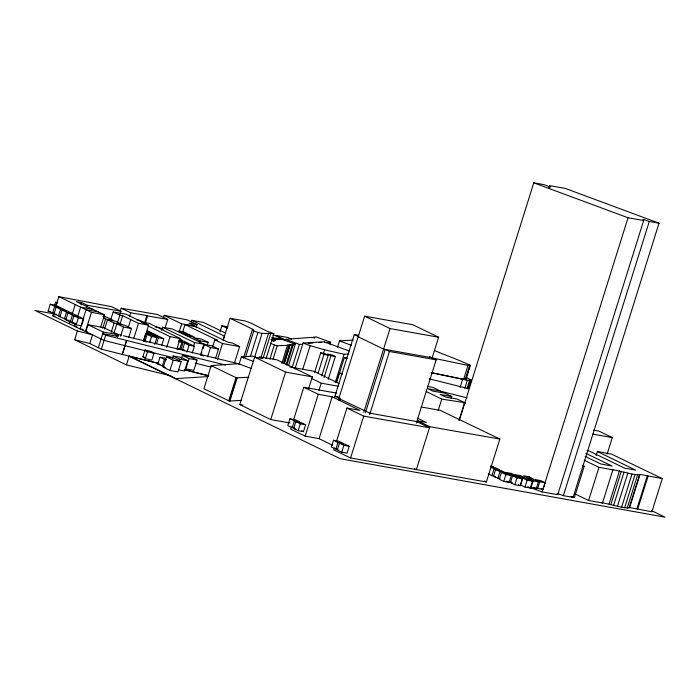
<?xml version="1.0" encoding="UTF-8"?>
<svg xmlns="http://www.w3.org/2000/svg" width="700" height="700" viewBox="0 0 700 700"><rect width="100%" height="100%" fill="white"/><g stroke="black" fill="none" stroke-linecap="round" stroke-linejoin="round"><path stroke-width="1.05" d="M54.661 313.661L48.09 311.106L50.242 304.238L55.58 305.209L60.016 307.379L54.679 306.408L50.242 304.238M54.609 305.314L55.562 302.26L57.697 302.645M52.526 313.276L54.679 306.408M87.421 331.879L85.4 331.502L52.824 315.849L53.769 312.821M55.667 306.766L58.835 296.669L111.457 306.652L120.969 311.22L120.015 314.248M60.576 316.549L54.005 313.994L56.158 307.125L61.495 308.096L65.931 310.266L60.594 309.295L56.158 307.125M58.45 316.164L60.594 309.295M62.081 310.012L66.517 312.183L71.846 313.154L67.41 310.984L62.081 310.012L59.929 316.881L66.5 319.436M64.365 319.051L66.517 312.183M73.483 322.516L70.28 321.939L65.844 319.769L67.996 312.9L73.325 313.871L77.77 316.041L72.433 315.07L67.996 312.9M69.23 323.733L70.175 320.705M72.074 314.641L75.241 304.553M70.28 321.939L72.433 315.07M71.759 322.656L73.911 315.787L79.249 316.759L83.685 318.929L81.532 325.789L76.195 324.826L71.759 322.656L74.961 323.243M81.016 304.64L81.646 302.619L76.422 301.7L104.554 314.781L100.721 326.988M75.574 323.295L74.629 326.331L76.755 326.707M77.473 317.24L80.64 307.142L93.424 309.435M76.195 324.826L78.348 317.957L73.911 315.787M171.01 375.856L126.429 364.901L74.655 339.754L77.385 331.03L35 310.45L53.279 313.731M86.511 307.283L87.15 305.261L81.646 302.619M85.4 331.502L91.411 312.322L58.835 296.669M117.477 337.671L118.405 334.731L103.574 327.609L87.99 324.73L85.837 331.599L104.064 340.436L146.86 351.155M158.366 363.396L101.334 349.16L89.793 343.534L92.522 334.81L77.385 331.03M102.699 328.3L105.604 319.034L103.705 318.106M98.35 347.646L103.241 332.062L87.99 324.73M104.554 329.079L107.459 319.804L115.456 321.256L122.115 324.511L114.117 323.059L107.459 319.804M101.334 349.16L105.7 335.204L102.725 333.699L117.889 336.368L116.051 335.484M110.635 320.005L113.172 311.929L126.201 314.283L148.61 325.194L143.544 341.346M111.212 332.325L114.117 323.059M120.216 311.238L121.161 308.21L157.412 314.51L167.72 319.428L165.183 327.504M113.942 333.078L116.847 323.811L124.854 325.264L131.504 328.51L128.607 337.776M117.329 323.26L119.857 315.184L113.172 311.929M120.146 323.767L122.675 315.691L119.857 315.184M120.601 336.324L123.506 327.058L116.847 323.811M129.439 316.803L130.707 312.769L121.161 308.21M128.205 327.688L130.742 319.611M122.237 354.384L126.612 340.428L105.7 335.204M122.378 354.48L126.612 340.428M133.726 338.511L138.469 323.365L122.675 315.691M126.429 364.901L129.168 356.186L158.883 363.484M144.646 322.639L146.86 315.569L130.707 312.769M145.407 323.006L147.621 315.936L146.86 315.569M154.752 344.356L156.905 337.496L152.469 335.326L147.131 334.364L144.987 341.224L146.755 342.09M142.87 356.842L145.014 349.983L151.506 351.601L153.965 353.334L151.812 360.203L145.32 358.575L142.87 356.842L145.644 357.543M149.73 342.414L151.576 336.525L147.131 334.364M145.32 358.575L147.472 351.715L145.014 349.983M163.581 317.389L164.211 315.376L187.259 319.891L197.041 324.634L196.096 327.661M156.59 343.648L158.436 337.759L154 335.598L159.338 336.56L163.774 338.73L161.621 345.599M161.595 330.312L162.549 327.25L172.357 328.965L204.418 344.312L203.14 348.39M164.386 366.634L157.815 364.088L159.968 357.219L165.296 358.19M166.714 347.401L170.074 336.656L148.339 326.051M162.251 366.249L164.404 359.38L159.968 357.219M163.319 367.211L166.539 356.912L174.545 358.365L181.204 361.611L177.975 371.91L169.969 370.457L163.319 367.211L165.314 367.57M179.165 331.922L181.702 323.846L164.211 315.376M172.489 358.041L173.127 355.985L181.134 357.438L187.784 360.684L184.564 370.983L178.561 369.898M169.969 370.457L173.197 360.159L166.539 356.912M176.803 349.23L180.171 338.494L149.293 323.426L141.225 321.956M182.455 332.658L184.992 324.581L195.248 326.41L228.086 342.248L232.138 342.965L239.61 346.57L234.553 362.723M176.566 348.469L179.769 349.046L181.921 342.178L179.252 340.882M184.17 349.842L180.968 349.265L183.12 342.396L178.684 340.235L184.021 341.197L188.457 343.368L183.12 342.396M192.22 353.124L194.373 346.255L189.936 344.085L184.599 343.123L182.446 349.991L184.222 350.858M191.144 322.341L191.774 320.32L203.481 322.411L225.654 333.139M179.139 361.296L179.786 359.231L173.127 355.985M181.44 358.435L182.403 355.346L190.409 356.799L197.067 360.045L193.839 370.344L185.832 368.891L189.061 358.592L182.403 355.346M186.891 352.152L189.044 345.284L184.599 343.123M193.655 345.66L194.609 342.598L162.549 327.25M199.474 342.939L200.121 340.874L193.463 337.627L201.46 339.08L208.119 342.326L207.148 345.424M215.582 358.304L218.487 349.029L211.838 345.783L203.831 344.33L200.602 354.629L203.455 356.02M200.909 355.53L201.862 352.467M207.585 356.851L210.49 347.576L203.831 344.33M212.581 346.885L214.804 339.815L217.586 340.305L184.992 324.581M220.01 331.844L221.909 325.78L228.069 326.856M251.615 368.602L238.368 363.729L211.164 365.601L203.901 388.771L229.329 401.039L241.509 400.382M223.064 340.104L224.332 336.061L191.774 320.32M223.248 340.051L230.072 318.273L245.376 321.046L250.924 323.102L266.735 331.047L273.884 333.664L266.088 358.558M217.455 359.686L222.513 343.534L214.804 339.815M239.102 364.131L241.343 356.974L252.56 356.134L257.67 358.006M228.743 400.82L236.005 377.659L211.164 365.601M229.329 401.039L236.582 377.869L248.763 377.221M229.871 401.161L237.134 378M243.556 357.858L252.332 329.858L253.33 329.525L230.072 318.273M245.621 356.886L253.741 330.96L252.332 329.858M250.443 356.335L257.915 332.483C263.165 334.075 268.581 333.139 273.884 333.664M289.957 422.993L270.743 419.554L239.767 404.547L262.036 333.524M261.144 356.939L268.616 333.086M263.209 357.709L270.681 333.856M273.429 341.171L274.067 339.132L282.275 339.412L295.295 344.164L288.592 365.523M269.868 359.24L274.33 344.995L270.506 343.149M273.088 359.012L277.235 345.791L289.896 345.188L284.156 363.501M281.811 363.352L287.551 345.039M283.08 363.589L288.82 345.275M288.636 346.675L289.275 344.645L293.195 344.942L286.825 365.295M284.174 363.895L290.229 344.566M286.09 364.376L292.154 345.047M270.743 419.554L285.609 372.111L254.634 357.114L262.762 358.575L259.376 356.886L276.797 359.756L312.296 376.889L308.42 389.27M292.058 367.806L299.39 344.409L302.304 344.251M294.954 368.97L303.074 343.044L324.135 341.775L349.221 351.015M302.689 369.512L310.161 345.66L303.074 343.044M289.931 418.766L294.368 420.928L299.696 421.899L295.26 419.729L289.931 418.766L287.779 425.626L294.35 428.181M291.305 427.105L290.666 429.144L305.156 436.135L319.069 438.655L332.483 445.209M293.545 419.956L303.783 387.284L336.752 393.12M292.215 427.796L294.368 420.928M293.694 428.514L295.846 421.654L301.175 422.616L305.62 424.786L303.467 431.646L298.13 430.684L293.694 428.514L295.829 428.908M314.545 372.531L320.714 352.835L324.826 353.588L328.221 355.233L321.738 375.926M298.13 430.684L300.283 423.815L295.846 421.654M323.33 353.99L324.634 349.842L344.076 354.296L348.101 354.051M318.115 373.091L323.96 354.436L320.714 352.835M330.015 344.277L330.645 342.248L315.98 336.866L313.294 337.286L314.912 337.873L311.605 337.4L285.495 339.308L299.39 344.409M318.973 390.311L321.213 383.162L311.605 378.499M305.156 436.135L318.281 394.275L303.783 387.284M324.118 377.466L330.925 355.731L327.399 354.016L331.94 354.839L335.344 356.554L328.195 379.356M337.566 347.139L339.509 340.918L353.255 340.051M335.3 382.296L344.076 354.296M336.324 382.34L339.255 373.004L342.396 373.572M336.674 382.051L344.356 357.543L345.957 358.312M319.069 438.655L332.194 396.804L318.281 394.275M334.46 397.714L354.261 334.512L358.514 335.283M338.363 399.963L364.621 316.19L412.781 324.713L438.62 337.243L432.171 357.822L431.541 357.717L436.144 359.87L416.342 423.062M339.929 400.234L340.576 398.169M333.524 440.265L337.96 442.426L343.297 443.398L338.861 441.236L333.524 440.265L331.371 447.134L337.942 449.68M334.451 447.869L333.812 449.907L350.578 457.992L486.395 481.976L499.844 439.066L440.283 410.375L421.129 406.98M336.376 441.744L346.929 408.056L359.966 410.366L332.194 396.804M335.816 449.295L337.96 442.426M339.447 443.152L337.295 450.021L341.731 452.183L347.06 453.154L349.213 446.285L344.776 444.124L339.447 443.152L343.884 445.314L349.213 446.285M341.731 452.183L343.884 445.314M363.764 412.317L390.023 328.545L364.621 316.19M350.578 457.992L363.694 416.132L346.929 408.056M365.426 412.615L385.227 349.422L389.445 351.488L436.144 359.87M369.635 414.68L389.445 351.488M417.655 422.03L417.988 420.98L426.309 422.459L417.506 418.215M417.988 420.98L429.817 426.711L416.369 469.613L414.549 468.738M438.2 410.55L441.787 399.123L464.564 402.614L459.025 420.28M451.133 398.624L451.789 396.541L444.859 393.155L432.898 391.134L427.858 388.719L440.379 391.046L433.002 387.398L427.735 386.453M460.093 387.406L462.648 379.269M431.296 372.619L463.627 379.348L467.994 365.4L470.304 365.382C458.745 359.783 446.285 355.6 434.464 350.507M463.627 379.348L465.938 379.33L465.483 378.866L469.858 364.91M465.57 379.645L469.936 365.697M465.938 379.33L470.304 365.382M464.8 388.395L467.355 380.257L471.179 380.214L466.637 377.536M466.988 388.658L469.534 380.52M467.793 388.614L470.347 380.476M467.889 388.876L470.759 379.715M468.633 388.351L471.179 380.214M459.296 420.507L533.776 182.831L544.049 184.651L550.716 187.154L549.657 185.649L565.233 188.405L659.015 223.195L573.099 497.367L563.36 495.653L557.148 493.386M549.01 187.731L549.657 185.649M494.077 476.07L491.942 475.676L494.095 468.816L490.543 467.084M499.992 478.957L493.421 476.403L495.574 469.534L500.911 470.505L505.347 472.666L500.01 471.704L495.574 469.534M497.858 478.564L500.01 471.704M501.489 472.421L499.336 479.29L503.773 481.451L509.11 482.423L511.262 475.554L506.826 473.392L501.489 472.421L505.925 474.591L511.262 475.554M503.773 481.451L505.925 474.591M510.44 482.562L512.593 475.694L517.921 476.665L522.366 478.835L520.214 485.695L514.876 484.733L510.44 482.562L512.575 482.948M514.876 484.733L517.029 477.864L512.593 475.694M522.716 478.021L520.564 484.89L525.009 487.06L530.337 488.023L532.49 481.162L528.054 478.992L522.716 478.021L527.153 480.191L532.49 481.162M525.009 487.06L527.153 480.191M533.094 480.865L530.941 487.734L536.279 488.696L538.431 481.836L533.995 479.666L528.657 478.704L533.094 480.865L538.431 481.836M537.635 488.644L539.788 481.775L535.351 479.614L540.68 480.576L545.125 482.746L542.972 489.615L535.859 487.778M542.124 491.925L628.04 217.761L643.668 220.518L557.751 494.681L542.124 491.925L529.83 487.375M563.36 495.653L649.276 221.489L659.015 223.195M571.06 496.606L574.394 497.586L584.229 466.2L582.278 465.264M596.085 455.656L597.389 451.517L611.538 454.134L662.27 478.625L651.884 511.761L629.633 507.552L627.244 508.025L621.609 507.211L601.633 502.548L602.499 502.968L612.885 469.831L612.019 469.411L631.995 474.075L637.621 474.889L640.019 474.416L662.27 478.625M602.499 502.968L588.595 500.483L598.981 467.346L584.211 460.215M607.145 454.081L612.316 437.588L598.92 431.095L593.548 430.141M609.114 503.921L619.5 470.785M610.89 504.49L621.276 471.354M613.646 505.312L624.032 472.176M617.435 506.293L627.821 473.156M621.609 507.211L631.995 474.075M624.671 507.727L635.058 474.591M627.244 508.025L637.621 474.889M629.099 508.034L639.485 474.898M629.633 507.552L640.019 474.416M636.939 508.874L647.325 475.738M637.683 509.259L648.069 476.123M272.125 340.979L275.205 340.567L274.26 339.832L275.896 339.806L274.067 339.132M330.645 342.248L325.745 342.65L324.529 342.178M308.105 343.368L312.961 343.017M318.85 342.589L321.694 342.387M208.626 376.556L175.63 378.621L129.202 356.072M295.295 344.164L292.346 344.321L293.195 344.942M271.197 339.929L273.114 340.235L271.127 339.325M147.621 315.936L167.72 319.428M194.609 342.598L204.418 344.312M582.934 465.972L584.229 466.2M272.877 335.072L275.004 335.449L283.614 339.588L271.933 337.523M87.15 305.261L120.969 311.22M98.726 311.981L86.056 309.741L80.045 328.93L83.212 329.49M52.824 315.849L54.959 316.225M103.241 332.062L118.405 334.731M340.384 398.781L338.826 398.501L370.09 413.227L416.797 421.61L429.485 427.761L363.694 416.132M429.817 426.711L499.844 439.066M390.023 328.545L438.62 337.243M222.513 343.534L239.61 346.57M463.339 402.762L465.465 403.148M285.609 372.111L312.296 376.889M592.996 434.131L612.316 437.588M587.142 450.634L589.155 450.992L624.523 468.108L635.617 470.129L597.389 451.517M598.981 467.346L612.885 469.831M197.041 324.634L189.053 323.199L195.484 326.322L181.702 323.846M138.469 323.365L148.61 325.194M289.791 366.94L314.02 371.306L338.931 383.425M451.789 396.541L440.204 394.459L445.865 397.119L457.048 399.017L464.564 402.614M321.213 383.162L338.012 386.19M338.1 396.83L334.915 396.252L339.474 398.361M239.767 404.547L242.812 405.099M272.081 338.223L278.084 339.308M136.763 319.812L139.764 320.355L146.423 323.601L142.424 322.875M103.478 316.269L105.473 316.627L103.574 315.7M102.944 316.514L106.942 317.24L113.601 320.486L105.604 319.034M155.286 326.909L159.556 327.679L163.1 329.411M48.09 311.106L50.225 311.491M78.348 317.957L83.685 318.929M54.005 313.994L56.14 314.379M200.121 340.874L208.119 342.326M123.506 327.058L131.504 328.51M146.606 331.984L151.935 332.955L147.499 330.785M170.074 336.656L180.171 338.494M179.34 339.902L182.543 340.48L179.874 339.176M65.844 319.769L69.046 320.355M151.576 336.525L156.905 337.496M158.436 337.759L163.774 338.73M178.719 341.6L181.921 342.178M210.49 347.576L218.487 349.029M189.044 345.284L194.373 346.255M145.635 340.891L143.5 340.506L145.653 333.637L150.99 334.609L146.554 332.439M189.061 358.592L197.067 360.045M179.786 359.231L187.784 360.684M173.197 360.159L181.204 361.611M164.404 359.38L166.539 359.774M157.815 364.088L159.95 364.473M300.283 423.815L305.62 424.786M491.374 466.506L493.509 466.891L490.849 465.596M490.726 466.839L494.988 467.617L499.424 469.779L494.095 468.816M539.788 481.775L545.125 482.746M517.029 477.864L522.366 478.835M493.421 476.403L495.556 476.787M509.162 481.6L511.289 481.985M330.925 355.731L335.344 356.554M323.96 354.436L328.221 355.233M91.411 312.322L104.554 314.781M432.731 358.05L467.994 365.4M431.76 372.803L467.355 380.257M240.188 364.158L123.349 335.746M115.946 333.935L121.231 335.23M184.275 369.6L208.775 375.734M126.753 340.524L225.505 365.041M151.567 352.319L173.049 357.656M195.282 363.178L211.164 367.124M184.826 369.959L207.051 375.463M147.472 351.715L153.965 353.334M74.655 339.754L89.793 343.534M344.514 357.578L347.279 358.269M429.1 378.787L468.361 388.631M440.387 391.151L467.294 397.915M274.33 344.995L277.235 345.791M310.161 345.66L324.634 349.842M649.276 221.489L643.064 219.222L643.668 220.518M253.741 330.96L257.915 332.483M241.343 356.974L253.619 361.471M339.509 340.918L351.514 345.336M533.776 182.831L628.04 217.761M236.005 377.659L236.582 377.869M354.261 334.512L358.82 336.621M221.909 325.78L227.544 328.466M572.442 496.659L574.394 497.586M484.444 481.031L486.395 481.976M585.812 453.364L612.133 466.051L600.801 463.969L585.086 456.4M574.814 493.824L588.595 500.483M429.301 356.431L432.171 357.822L383.574 349.125L358.172 336.77M651.254 510.501L665 517.169L340.296 458.736L129.168 356.186M285.504 340.016L276.036 335.431L287.892 337.488L291.55 339.273M339.255 373.004L342.186 374.43M426.248 391.562L441.787 399.123M271.53 339.789L274.251 341.119M541.196 488.749L542.972 489.615M533.619 487.401L536.279 488.696M527.678 486.727L530.337 488.023M518.438 484.829L520.214 485.695M506.45 481.127L509.11 482.423M488.39 473.952L491.942 475.676M179.191 348.399L180.968 349.265M177.992 348.18L179.769 349.046M55.562 302.26L57.339 303.126M301.691 430.78L303.467 431.646M464.887 378.49L465.483 378.866M289.275 344.645L289.896 345.188M183.776 331.984L178.439 331.021L182.875 333.183L188.213 334.154L183.776 331.984M189.691 334.871L184.362 333.909L188.799 336.07L194.127 337.041L189.691 334.871M153.414 333.672L148.085 332.71L152.521 334.871L157.85 335.842L153.414 333.672M511.14 473.34L505.802 472.377L510.248 474.539L515.576 475.51L511.14 473.34M528.99 476.77L523.661 475.799L528.097 477.969L533.435 478.931L528.99 476.77M520.494 475.641L515.156 474.67L519.601 476.84L524.93 477.811L520.494 475.641"/></g></svg>
